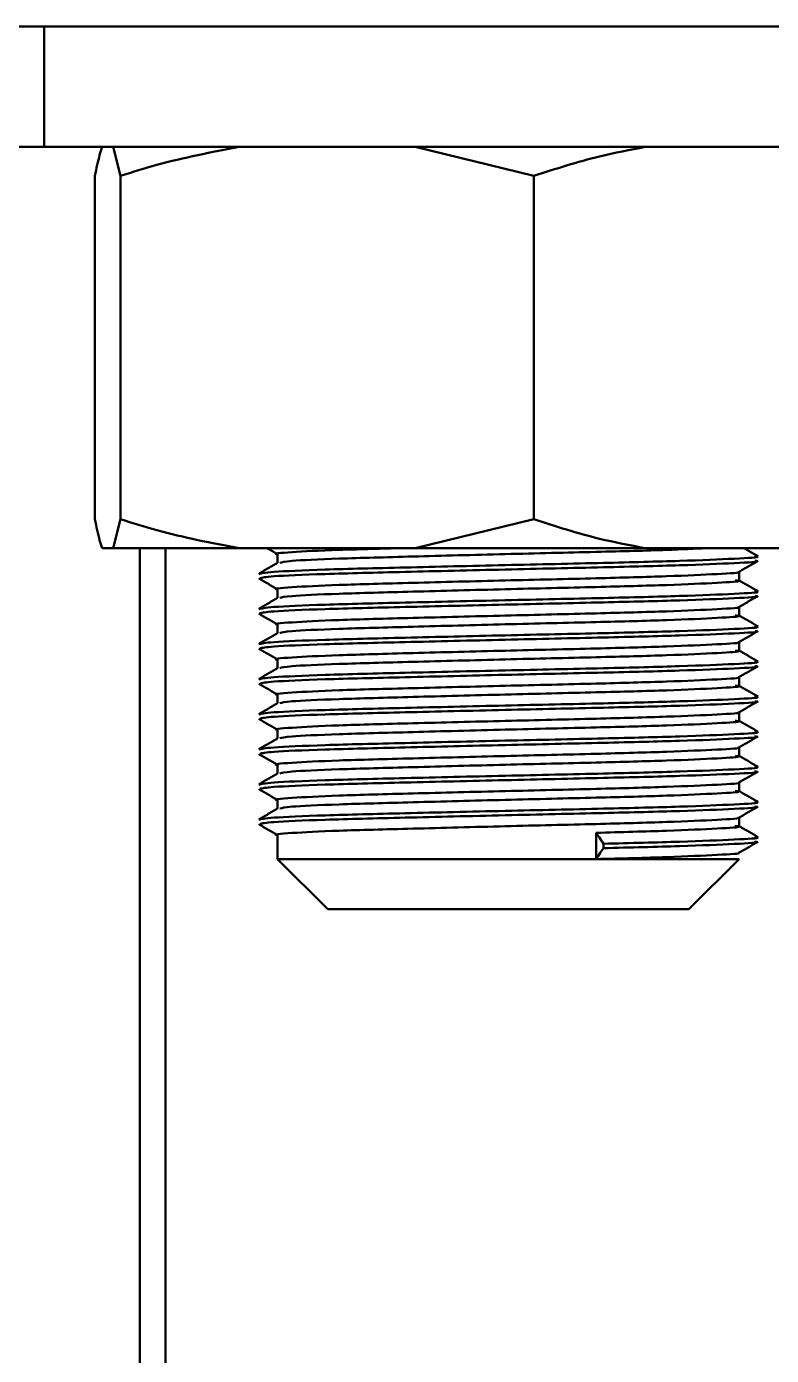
# Model space of a CAD drawing. Header units: millimetres. Extents: x 263 to 2983, y 441 to 2500.
# Drawn here: x 1626.06 to 1633.48, y 2471.65 to 2484.9 of the extents above; entities that cross this region are included whole.
import ezdxf

# ---------------------------------------------------------------- set-up
doc = ezdxf.new("R2010")
doc.units = ezdxf.units.MM
doc.header["$LTSCALE"] = 0.5
doc.layers.add('BOL', color=7, linetype='Continuous', lineweight=50)

msp = doc.modelspace()

# ---------------------------------------------------------------- linework, layer by layer
at = {"layer": 'BOL'}
for p, q in [((1512.739, 2484.896), (2400.823, 2484.896)), ((1626.234, 2483.696), (1626.234, 2484.896)), ((1626.234, 2483.696), (1608.9, 2483.696)), ((1634.208, 2483.696), (1626.234, 2483.696)), ((1626.921, 2483.696), (1626.995, 2483.407)), ((1629.931, 2483.696), (1631.116, 2483.407)), ((1626.74, 2483.407), (1626.74, 2479.985)), ((1626.995, 2483.407), (1626.995, 2479.985)), ((1631.116, 2483.407), (1631.116, 2479.985)), ((1626.921, 2479.696), (1626.995, 2479.985)), ((1629.931, 2479.696), (1631.116, 2479.985)), ((1626.813, 2479.696), (1626.921, 2479.696)), ((1628.179, 2479.696), (1626.921, 2479.696)), ((1627.187, 2465.096), (1627.187, 2479.696)), ((1627.444, 2479.696), (1627.444, 2283.896)), ((1628.179, 2479.696), (1629.931, 2479.696)), ((1632.227, 2479.696), (1629.931, 2479.696)), ((1632.227, 2479.696), (1633.871, 2479.696)), ((1628.561, 2479.636), (1628.561, 2479.55)), ((1633.161, 2479.374), (1633.161, 2479.46)), ((1628.561, 2479.286), (1628.561, 2479.2)), ((1633.161, 2479.024), (1633.161, 2479.11)), ((1628.561, 2478.936), (1628.561, 2478.85)), ((1633.161, 2478.674), (1633.161, 2478.76)), ((1628.561, 2478.586), (1628.561, 2478.5)), ((1633.161, 2478.324), (1633.161, 2478.41)), ((1628.561, 2478.236), (1628.561, 2478.15)), ((1633.161, 2477.974), (1633.161, 2478.06)), ((1628.561, 2477.886), (1628.561, 2477.8)), ((1633.161, 2477.624), (1633.161, 2477.71)), ((1628.561, 2477.536), (1628.561, 2477.45)), ((1633.161, 2477.274), (1633.161, 2477.36)), ((1628.561, 2477.186), (1628.561, 2477.1)), ((1633.161, 2476.924), (1633.161, 2477.01)), ((1628.561, 2476.836), (1628.561, 2476.596)), ((1631.736, 2476.858), (1631.736, 2476.596)), ((1631.808, 2476.705), (1631.808, 2476.749)), ((1628.561, 2476.596), (1629.061, 2476.096)), ((1628.561, 2476.596), (1631.736, 2476.596)), ((1631.736, 2476.596), (1633.161, 2476.596)), ((1632.661, 2476.096), (1633.161, 2476.596)), ((1629.061, 2476.096), (1631.546, 2476.096)), ((1631.546, 2476.096), (1632.661, 2476.096))]:
    msp.add_line(p, q, dxfattribs=at)
for points, knots in [([(1626.74, 2483.407), (1626.748, 2483.445), (1626.772, 2483.568), (1626.796, 2483.643), (1626.813, 2483.696)], [0, 0, 0, 0, 0.309698, 1, 1, 1, 1]), ([(1626.995, 2483.407), (1627.115, 2483.445), (1627.504, 2483.568), (1627.903, 2483.643), (1628.179, 2483.696)], [0, 0, 0, 0, 0.30969, 1, 1, 1, 1]), ([(1631.116, 2483.407), (1631.333, 2483.478), (1631.699, 2483.597), (1632.074, 2483.667), (1632.227, 2483.696)], [0, 0, 0, 0, 0.592726, 1, 1, 1, 1]), ([(1626.74, 2479.985), (1626.748, 2479.947), (1626.772, 2479.824), (1626.796, 2479.748), (1626.813, 2479.696)], [0, 0, 0, 0, 0.3096937, 1, 1, 1, 1]), ([(1626.995, 2479.985), (1627.115, 2479.947), (1627.504, 2479.824), (1627.903, 2479.748), (1628.179, 2479.696)], [0, 0, 0, 0, 0.309686, 1, 1, 1, 1]), ([(1631.116, 2479.985), (1631.333, 2479.914), (1631.699, 2479.795), (1632.074, 2479.725), (1632.227, 2479.696)], [0, 0, 0, 0, 0.592724, 1, 1, 1, 1]), ([(1628.456, 2479.696), (1628.46, 2479.693), (1628.496, 2479.673), (1628.532, 2479.652), (1628.563, 2479.634)], [0, 0, 0, 0, 0.120143, 1, 1, 1, 1]), ([(1628.566, 2479.634), (1628.565, 2479.634), (1628.497, 2479.641), (1628.68, 2479.656), (1629.086, 2479.678), (1629.559, 2479.69), (1629.771, 2479.696)], [0, 0, 0, 0, 0.0065418, 0.3576616, 0.7110694, 1, 1, 1, 1]), ([(1628.584, 2479.55), (1628.606, 2479.556), (1628.654, 2479.57), (1629.14, 2479.592), (1629.894, 2479.612), (1630.825, 2479.637), (1631.725, 2479.658), (1632.449, 2479.677), (1632.721, 2479.69), (1632.844, 2479.696)], [0, 0, 0, 0, 0.127157, 0.277825, 0.430047, 0.588481, 0.74334, 0.883457, 1, 1, 1, 1]), ([(1633.35, 2479.616), (1633.318, 2479.634), (1633.272, 2479.661), (1633.226, 2479.687), (1633.211, 2479.696)], [0, 0, 0, 0, 0.682109, 1, 1, 1, 1]), ([(1628.373, 2479.438), (1628.399, 2479.445), (1628.452, 2479.459), (1628.996, 2479.483), (1629.815, 2479.503), (1630.821, 2479.527), (1631.801, 2479.548), (1632.618, 2479.569), (1633.137, 2479.591), (1633.389, 2479.605), (1633.327, 2479.613), (1633.316, 2479.615)], [0, 0, 0, 0, 0.122759, 0.24631, 0.371148, 0.50107, 0.628065, 0.742971, 0.861243, 0.975223, 1, 1, 1, 1]), ([(1628.562, 2479.55), (1628.531, 2479.532), (1628.468, 2479.496), (1628.404, 2479.459), (1628.373, 2479.441)], [0, 0, 0, 0, 0.501472, 1, 1, 1, 1]), ([(1628.386, 2479.396), (1628.411, 2479.402), (1628.463, 2479.416), (1628.997, 2479.439), (1629.815, 2479.459), (1630.821, 2479.483), (1631.801, 2479.505), (1632.618, 2479.525), (1633.137, 2479.547), (1633.389, 2479.561), (1633.328, 2479.569), (1633.317, 2479.571)], [0, 0, 0, 0, 0.113572, 0.238575, 0.364879, 0.496328, 0.624816, 0.741071, 0.860733, 0.976053, 1, 1, 1, 1]), ([(1633.157, 2479.458), (1633.189, 2479.476), (1633.252, 2479.513), (1633.315, 2479.549), (1633.347, 2479.568)], [0, 0, 0, 0, 0.4977323, 1, 1, 1, 1]), ([(1628.374, 2479.393), (1628.406, 2479.375), (1628.469, 2479.339), (1628.532, 2479.302), (1628.563, 2479.284)], [0, 0, 0, 0, 0.501541, 1, 1, 1, 1]), ([(1628.566, 2479.284), (1628.565, 2479.284), (1628.497, 2479.291), (1628.676, 2479.307), (1629.127, 2479.329), (1629.898, 2479.35), (1630.823, 2479.374), (1631.729, 2479.395), (1632.486, 2479.416), (1632.958, 2479.438), (1633.193, 2479.451), (1633.151, 2479.458), (1633.149, 2479.458)], [0, 0, 0, 0, 0.002254, 0.127182, 0.252923, 0.379962, 0.512185, 0.641424, 0.758361, 0.878726, 0.99472, 1, 1, 1, 1]), ([(1628.373, 2479.088), (1628.399, 2479.095), (1628.452, 2479.109), (1628.996, 2479.133), (1629.815, 2479.153), (1630.821, 2479.177), (1631.801, 2479.198), (1632.618, 2479.219), (1633.137, 2479.241), (1633.389, 2479.255), (1633.327, 2479.263), (1633.316, 2479.265)], [0, 0, 0, 0, 0.122759, 0.24631, 0.371148, 0.50107, 0.628065, 0.742971, 0.861243, 0.975223, 1, 1, 1, 1]), ([(1628.584, 2479.2), (1628.606, 2479.206), (1628.654, 2479.22), (1629.14, 2479.242), (1629.894, 2479.262), (1630.824, 2479.287), (1631.729, 2479.308), (1632.484, 2479.328), (1632.966, 2479.351), (1633.199, 2479.365), (1633.135, 2479.373), (1633.121, 2479.375)], [0, 0, 0, 0, 0.1052794, 0.2301187, 0.3562463, 0.4875209, 0.6158327, 0.7319299, 0.851432, 0.9665933, 1, 1, 1, 1]), ([(1633.35, 2479.266), (1633.318, 2479.284), (1633.255, 2479.321), (1633.192, 2479.357), (1633.16, 2479.375)], [0, 0, 0, 0, 0.4985917, 1, 1, 1, 1]), ([(1628.562, 2479.2), (1628.531, 2479.182), (1628.468, 2479.146), (1628.404, 2479.109), (1628.373, 2479.091)], [0, 0, 0, 0, 0.501325, 1, 1, 1, 1]), ([(1628.386, 2479.046), (1628.411, 2479.052), (1628.463, 2479.066), (1628.997, 2479.089), (1629.815, 2479.109), (1630.821, 2479.133), (1631.801, 2479.155), (1632.618, 2479.175), (1633.137, 2479.197), (1633.389, 2479.211), (1633.328, 2479.219), (1633.317, 2479.221)], [0, 0, 0, 0, 0.113556, 0.23854, 0.364826, 0.496255, 0.624724, 0.740962, 0.860607, 0.975909, 1, 1, 1, 1]), ([(1633.157, 2479.108), (1633.189, 2479.126), (1633.252, 2479.163), (1633.315, 2479.199), (1633.347, 2479.218)], [0, 0, 0, 0, 0.4979332, 1, 1, 1, 1]), ([(1628.374, 2479.043), (1628.406, 2479.025), (1628.469, 2478.989), (1628.532, 2478.952), (1628.563, 2478.934)], [0, 0, 0, 0, 0.5012653, 1, 1, 1, 1]), ([(1628.566, 2478.934), (1628.565, 2478.934), (1628.497, 2478.941), (1628.676, 2478.956), (1629.127, 2478.98), (1629.898, 2479), (1630.823, 2479.024), (1631.729, 2479.045), (1632.486, 2479.066), (1632.958, 2479.088), (1633.193, 2479.101), (1633.151, 2479.108), (1633.149, 2479.108)], [0, 0, 0, 0, 0.0021774, 0.127105, 0.2528466, 0.3798857, 0.5121092, 0.6413483, 0.7582846, 0.8786504, 0.994644, 1, 1, 1, 1]), ([(1628.584, 2478.85), (1628.606, 2478.856), (1628.654, 2478.87), (1629.14, 2478.892), (1629.894, 2478.912), (1630.824, 2478.937), (1631.729, 2478.958), (1632.484, 2478.978), (1632.966, 2479.001), (1633.199, 2479.015), (1633.135, 2479.023), (1633.121, 2479.025)], [0, 0, 0, 0, 0.105203, 0.230042, 0.356169, 0.487443, 0.615754, 0.731851, 0.851353, 0.966514, 1, 1, 1, 1]), ([(1633.35, 2478.916), (1633.318, 2478.934), (1633.255, 2478.971), (1633.192, 2479.007), (1633.16, 2479.025)], [0, 0, 0, 0, 0.498738, 1, 1, 1, 1]), ([(1628.373, 2478.738), (1628.399, 2478.745), (1628.452, 2478.759), (1628.996, 2478.783), (1629.815, 2478.803), (1630.821, 2478.827), (1631.801, 2478.848), (1632.618, 2478.869), (1633.137, 2478.891), (1633.389, 2478.905), (1633.327, 2478.913), (1633.316, 2478.915)], [0, 0, 0, 0, 0.122759, 0.24631, 0.371148, 0.50107, 0.628065, 0.742971, 0.861243, 0.975223, 1, 1, 1, 1]), ([(1628.386, 2478.696), (1628.411, 2478.702), (1628.463, 2478.716), (1628.997, 2478.739), (1629.815, 2478.759), (1630.821, 2478.783), (1631.801, 2478.805), (1632.618, 2478.825), (1633.137, 2478.847), (1633.389, 2478.861), (1633.328, 2478.869), (1633.317, 2478.871)], [0, 0, 0, 0, 0.113539, 0.238505, 0.364772, 0.496182, 0.624632, 0.740853, 0.860479, 0.975765, 1, 1, 1, 1]), ([(1633.157, 2478.758), (1633.189, 2478.776), (1633.252, 2478.813), (1633.315, 2478.849), (1633.347, 2478.868)], [0, 0, 0, 0, 0.498354, 1, 1, 1, 1]), ([(1628.562, 2478.85), (1628.531, 2478.832), (1628.468, 2478.796), (1628.404, 2478.759), (1628.373, 2478.741)], [0, 0, 0, 0, 0.5011087, 1, 1, 1, 1]), ([(1628.566, 2478.584), (1628.565, 2478.584), (1628.497, 2478.591), (1628.676, 2478.607), (1629.127, 2478.629), (1629.898, 2478.65), (1630.823, 2478.674), (1631.729, 2478.695), (1632.486, 2478.716), (1632.958, 2478.738), (1633.193, 2478.751), (1633.151, 2478.758), (1633.149, 2478.758)], [0, 0, 0, 0, 0.0021, 0.127028, 0.25277, 0.379809, 0.512032, 0.641272, 0.758208, 0.878574, 0.994568, 1, 1, 1, 1]), ([(1628.374, 2478.693), (1628.406, 2478.675), (1628.469, 2478.639), (1628.532, 2478.602), (1628.563, 2478.584)], [0, 0, 0, 0, 0.5011066, 1, 1, 1, 1]), ([(1628.584, 2478.5), (1628.606, 2478.506), (1628.654, 2478.52), (1629.14, 2478.542), (1629.894, 2478.562), (1630.824, 2478.587), (1631.729, 2478.608), (1632.484, 2478.628), (1632.966, 2478.651), (1633.199, 2478.665), (1633.135, 2478.673), (1633.121, 2478.675)], [0, 0, 0, 0, 0.1051238, 0.2299633, 0.3560909, 0.4873657, 0.6156775, 0.7317748, 0.851277, 0.9664384, 1, 1, 1, 1]), ([(1633.35, 2478.566), (1633.318, 2478.584), (1633.255, 2478.621), (1633.192, 2478.657), (1633.16, 2478.675)], [0, 0, 0, 0, 0.498954, 1, 1, 1, 1]), ([(1628.373, 2478.388), (1628.399, 2478.395), (1628.452, 2478.409), (1628.996, 2478.433), (1629.815, 2478.453), (1630.821, 2478.477), (1631.801, 2478.498), (1632.618, 2478.519), (1633.137, 2478.541), (1633.389, 2478.555), (1633.327, 2478.563), (1633.316, 2478.565)], [0, 0, 0, 0, 0.122759, 0.24631, 0.371148, 0.50107, 0.628065, 0.742971, 0.861243, 0.975223, 1, 1, 1, 1]), ([(1628.562, 2478.5), (1628.531, 2478.482), (1628.468, 2478.446), (1628.404, 2478.409), (1628.373, 2478.391)], [0, 0, 0, 0, 0.5008917, 1, 1, 1, 1]), ([(1628.386, 2478.346), (1628.411, 2478.352), (1628.463, 2478.366), (1628.997, 2478.389), (1629.815, 2478.409), (1630.821, 2478.433), (1631.801, 2478.455), (1632.618, 2478.475), (1633.137, 2478.497), (1633.389, 2478.511), (1633.327, 2478.519), (1633.317, 2478.521)], [0, 0, 0, 0, 0.113522, 0.23847, 0.364718, 0.496109, 0.62454, 0.740744, 0.860353, 0.975621, 1, 1, 1, 1]), ([(1633.157, 2478.408), (1633.189, 2478.426), (1633.252, 2478.463), (1633.315, 2478.499), (1633.347, 2478.518)], [0, 0, 0, 0, 0.498625, 1, 1, 1, 1]), ([(1628.374, 2478.343), (1628.406, 2478.325), (1628.469, 2478.289), (1628.532, 2478.252), (1628.563, 2478.234)], [0, 0, 0, 0, 0.500898, 1, 1, 1, 1]), ([(1628.566, 2478.234), (1628.565, 2478.234), (1628.497, 2478.241), (1628.676, 2478.256), (1629.127, 2478.28), (1629.898, 2478.3), (1630.823, 2478.324), (1631.729, 2478.345), (1632.486, 2478.366), (1632.958, 2478.388), (1633.193, 2478.401), (1633.15, 2478.408), (1633.149, 2478.408)], [0, 0, 0, 0, 0.002023, 0.126952, 0.252694, 0.379734, 0.511958, 0.641198, 0.758135, 0.878502, 0.994496, 1, 1, 1, 1]), ([(1628.373, 2478.038), (1628.399, 2478.045), (1628.452, 2478.059), (1628.996, 2478.083), (1629.815, 2478.103), (1630.821, 2478.127), (1631.801, 2478.148), (1632.618, 2478.169), (1633.137, 2478.191), (1633.389, 2478.205), (1633.327, 2478.213), (1633.316, 2478.215)], [0, 0, 0, 0, 0.122759, 0.24631, 0.371148, 0.50107, 0.628065, 0.742971, 0.861243, 0.975223, 1, 1, 1, 1]), ([(1628.584, 2478.15), (1628.606, 2478.156), (1628.654, 2478.17), (1629.14, 2478.192), (1629.894, 2478.212), (1630.824, 2478.237), (1631.729, 2478.258), (1632.484, 2478.278), (1632.966, 2478.301), (1633.199, 2478.315), (1633.135, 2478.323), (1633.121, 2478.325)], [0, 0, 0, 0, 0.105048, 0.229887, 0.356014, 0.487288, 0.615599, 0.731696, 0.851198, 0.966359, 1, 1, 1, 1]), ([(1633.35, 2478.216), (1633.318, 2478.234), (1633.255, 2478.271), (1633.192, 2478.307), (1633.16, 2478.325)], [0, 0, 0, 0, 0.49917, 1, 1, 1, 1]), ([(1628.562, 2478.15), (1628.531, 2478.132), (1628.468, 2478.096), (1628.404, 2478.059), (1628.373, 2478.041)], [0, 0, 0, 0, 0.500675, 1, 1, 1, 1]), ([(1628.386, 2477.996), (1628.411, 2478.002), (1628.463, 2478.016), (1628.997, 2478.039), (1629.815, 2478.059), (1630.821, 2478.083), (1631.801, 2478.105), (1632.618, 2478.125), (1633.137, 2478.147), (1633.389, 2478.161), (1633.327, 2478.169), (1633.317, 2478.171)], [0, 0, 0, 0, 0.113505, 0.238435, 0.364665, 0.496036, 0.624448, 0.740635, 0.860226, 0.975478, 1, 1, 1, 1]), ([(1633.157, 2478.058), (1633.189, 2478.076), (1633.252, 2478.113), (1633.315, 2478.149), (1633.347, 2478.168)], [0, 0, 0, 0, 0.498897, 1, 1, 1, 1]), ([(1628.374, 2477.993), (1628.405, 2477.975), (1628.469, 2477.939), (1628.532, 2477.902), (1628.563, 2477.884)], [0, 0, 0, 0, 0.50062, 1, 1, 1, 1]), ([(1628.566, 2477.884), (1628.565, 2477.884), (1628.497, 2477.891), (1628.676, 2477.906), (1629.127, 2477.93), (1629.898, 2477.95), (1630.823, 2477.974), (1631.729, 2477.995), (1632.486, 2478.016), (1632.958, 2478.038), (1633.193, 2478.051), (1633.15, 2478.058), (1633.149, 2478.058)], [0, 0, 0, 0, 0.0019462, 0.1268746, 0.2526171, 0.3796572, 0.5118816, 0.6411216, 0.7580587, 0.8784254, 0.9944198, 1, 1, 1, 1]), ([(1628.585, 2477.8), (1628.606, 2477.806), (1628.655, 2477.82), (1629.14, 2477.842), (1629.894, 2477.862), (1630.824, 2477.887), (1631.729, 2477.908), (1632.484, 2477.928), (1632.966, 2477.951), (1633.199, 2477.965), (1633.135, 2477.973), (1633.121, 2477.975)], [0, 0, 0, 0, 0.1049719, 0.229811, 0.3559382, 0.4872125, 0.6155239, 0.7316208, 0.8511225, 0.9662835, 1, 1, 1, 1]), ([(1633.35, 2477.866), (1633.318, 2477.884), (1633.255, 2477.921), (1633.192, 2477.957), (1633.16, 2477.975)], [0, 0, 0, 0, 0.499386, 1, 1, 1, 1]), ([(1628.373, 2477.688), (1628.399, 2477.695), (1628.452, 2477.709), (1628.996, 2477.733), (1629.815, 2477.753), (1630.821, 2477.777), (1631.801, 2477.798), (1632.618, 2477.819), (1633.137, 2477.841), (1633.389, 2477.855), (1633.327, 2477.863), (1633.316, 2477.865)], [0, 0, 0, 0, 0.122759, 0.24631, 0.371148, 0.50107, 0.628065, 0.742971, 0.861243, 0.975223, 1, 1, 1, 1]), ([(1628.562, 2477.8), (1628.531, 2477.782), (1628.468, 2477.746), (1628.404, 2477.709), (1628.373, 2477.691)], [0, 0, 0, 0, 0.500457, 1, 1, 1, 1]), ([(1628.386, 2477.646), (1628.411, 2477.652), (1628.463, 2477.666), (1628.997, 2477.689), (1629.815, 2477.709), (1630.821, 2477.733), (1631.801, 2477.755), (1632.618, 2477.775), (1633.137, 2477.797), (1633.389, 2477.811), (1633.327, 2477.819), (1633.316, 2477.821)], [0, 0, 0, 0, 0.113489, 0.2384, 0.364611, 0.495963, 0.624356, 0.740526, 0.8601, 0.975334, 1, 1, 1, 1]), ([(1633.157, 2477.708), (1633.189, 2477.726), (1633.252, 2477.763), (1633.315, 2477.799), (1633.347, 2477.818)], [0, 0, 0, 0, 0.499101, 1, 1, 1, 1]), ([(1628.565, 2477.534), (1628.564, 2477.534), (1628.497, 2477.541), (1628.676, 2477.557), (1629.127, 2477.58), (1629.898, 2477.6), (1630.823, 2477.624), (1631.729, 2477.645), (1632.486, 2477.666), (1632.958, 2477.688), (1633.193, 2477.701), (1633.15, 2477.708), (1633.148, 2477.708)], [0, 0, 0, 0, 0.001869, 0.126798, 0.25254, 0.379581, 0.511805, 0.641045, 0.757983, 0.87835, 0.994344, 1, 1, 1, 1]), ([(1628.374, 2477.643), (1628.405, 2477.625), (1628.469, 2477.589), (1628.532, 2477.552), (1628.563, 2477.534)], [0, 0, 0, 0, 0.50046, 1, 1, 1, 1]), ([(1628.585, 2477.45), (1628.607, 2477.456), (1628.655, 2477.47), (1629.14, 2477.492), (1629.894, 2477.512), (1630.824, 2477.537), (1631.729, 2477.558), (1632.484, 2477.578), (1632.966, 2477.601), (1633.199, 2477.615), (1633.135, 2477.623), (1633.121, 2477.625)], [0, 0, 0, 0, 0.1048921, 0.2297312, 0.3558584, 0.4871327, 0.615444, 0.7315409, 0.8510427, 0.9662036, 1, 1, 1, 1]), ([(1633.35, 2477.516), (1633.318, 2477.534), (1633.255, 2477.571), (1633.192, 2477.607), (1633.16, 2477.625)], [0, 0, 0, 0, 0.499603, 1, 1, 1, 1]), ([(1628.373, 2477.338), (1628.399, 2477.345), (1628.452, 2477.359), (1628.996, 2477.383), (1629.815, 2477.403), (1630.821, 2477.427), (1631.801, 2477.448), (1632.618, 2477.469), (1633.137, 2477.491), (1633.389, 2477.505), (1633.327, 2477.513), (1633.316, 2477.515)], [0, 0, 0, 0, 0.122759, 0.24631, 0.371148, 0.50107, 0.628065, 0.742971, 0.861243, 0.975223, 1, 1, 1, 1]), ([(1628.562, 2477.45), (1628.531, 2477.432), (1628.468, 2477.396), (1628.404, 2477.359), (1628.373, 2477.341)], [0, 0, 0, 0, 0.500307, 1, 1, 1, 1]), ([(1628.386, 2477.296), (1628.411, 2477.302), (1628.463, 2477.316), (1628.997, 2477.339), (1629.815, 2477.359), (1630.821, 2477.383), (1631.801, 2477.405), (1632.618, 2477.425), (1633.137, 2477.447), (1633.389, 2477.461), (1633.327, 2477.469), (1633.316, 2477.471)], [0, 0, 0, 0, 0.1134715, 0.2383637, 0.3645558, 0.4958879, 0.6242614, 0.7404139, 0.8599697, 0.9751868, 1, 1, 1, 1]), ([(1633.157, 2477.358), (1633.189, 2477.376), (1633.252, 2477.413), (1633.315, 2477.449), (1633.347, 2477.468)], [0, 0, 0, 0, 0.499374, 1, 1, 1, 1]), ([(1628.374, 2477.293), (1628.405, 2477.275), (1628.469, 2477.239), (1628.532, 2477.202), (1628.563, 2477.184)], [0, 0, 0, 0, 0.5001824, 1, 1, 1, 1]), ([(1628.565, 2477.184), (1628.564, 2477.184), (1628.497, 2477.191), (1628.676, 2477.206), (1629.127, 2477.23), (1629.898, 2477.25), (1630.823, 2477.274), (1631.729, 2477.295), (1632.486, 2477.316), (1632.958, 2477.338), (1633.193, 2477.351), (1633.15, 2477.358), (1633.148, 2477.358)], [0, 0, 0, 0, 0.001796, 0.126724, 0.252467, 0.379506, 0.511731, 0.64097, 0.757907, 0.878274, 0.994268, 1, 1, 1, 1]), ([(1628.585, 2477.1), (1628.607, 2477.106), (1628.655, 2477.12), (1629.14, 2477.142), (1629.894, 2477.162), (1630.824, 2477.187), (1631.729, 2477.208), (1632.484, 2477.228), (1632.966, 2477.251), (1633.199, 2477.265), (1633.135, 2477.273), (1633.121, 2477.275)], [0, 0, 0, 0, 0.104817, 0.229656, 0.355783, 0.487057, 0.615369, 0.731466, 0.850967, 0.966129, 1, 1, 1, 1]), ([(1633.35, 2477.166), (1633.318, 2477.184), (1633.255, 2477.221), (1633.192, 2477.257), (1633.16, 2477.275)], [0, 0, 0, 0, 0.499753, 1, 1, 1, 1]), ([(1628.373, 2476.988), (1628.399, 2476.995), (1628.452, 2477.009), (1628.996, 2477.033), (1629.815, 2477.053), (1630.821, 2477.077), (1631.801, 2477.098), (1632.618, 2477.119), (1633.137, 2477.141), (1633.389, 2477.155), (1633.327, 2477.163), (1633.316, 2477.165)], [0, 0, 0, 0, 0.122785, 0.246362, 0.371226, 0.501176, 0.628198, 0.743127, 0.861424, 0.975429, 1, 1, 1, 1]), ([(1628.562, 2477.1), (1628.531, 2477.082), (1628.468, 2477.046), (1628.404, 2477.009), (1628.373, 2476.991)], [0, 0, 0, 0, 0.50009, 1, 1, 1, 1]), ([(1628.386, 2476.946), (1628.411, 2476.952), (1628.463, 2476.966), (1628.997, 2476.989), (1629.815, 2477.009), (1630.821, 2477.033), (1631.801, 2477.055), (1632.618, 2477.075), (1633.137, 2477.097), (1633.389, 2477.111), (1633.327, 2477.119), (1633.316, 2477.121)], [0, 0, 0, 0, 0.1134548, 0.2383287, 0.3645021, 0.495815, 0.6241696, 0.740305, 0.8598432, 0.9750434, 1, 1, 1, 1]), ([(1628.565, 2476.834), (1628.564, 2476.834), (1628.497, 2476.842), (1628.676, 2476.856), (1629.127, 2476.88), (1629.898, 2476.899), (1630.823, 2476.924), (1631.729, 2476.945), (1632.486, 2476.966), (1632.958, 2476.988), (1633.193, 2477.001), (1633.15, 2477.008), (1633.148, 2477.008)], [0, 0, 0, 0, 0.0017191, 0.1266473, 0.2523899, 0.3794297, 0.5116542, 0.6408941, 0.7578312, 0.8781978, 0.9941922, 1, 1, 1, 1]), ([(1633.157, 2477.008), (1633.189, 2477.026), (1633.252, 2477.063), (1633.315, 2477.099), (1633.347, 2477.118)], [0, 0, 0, 0, 0.499648, 1, 1, 1, 1]), ([(1628.374, 2476.943), (1628.405, 2476.925), (1628.469, 2476.889), (1628.532, 2476.852), (1628.563, 2476.834)], [0, 0, 0, 0, 0.50009, 1, 1, 1, 1]), ([(1631.736, 2476.858), (1631.985, 2476.865), (1632.489, 2476.878), (1632.965, 2476.901), (1633.199, 2476.915), (1633.135, 2476.924), (1633.12, 2476.926)], [0, 0, 0, 0, 0.301777, 0.612404, 0.911748, 1, 1, 1, 1]), ([(1633.35, 2476.816), (1633.318, 2476.834), (1633.255, 2476.871), (1633.192, 2476.907), (1633.16, 2476.925)], [0, 0, 0, 0, 0.49997, 1, 1, 1, 1]), ([(1631.808, 2476.749), (1631.795, 2476.769), (1631.771, 2476.806), (1631.747, 2476.842), (1631.736, 2476.858)], [0, 0, 0, 0, 0.559964, 1, 1, 1, 1]), ([(1631.808, 2476.749), (1632.077, 2476.756), (1632.624, 2476.769), (1633.136, 2476.791), (1633.389, 2476.805), (1633.327, 2476.813), (1633.316, 2476.815)], [0, 0, 0, 0, 0.309045, 0.627145, 0.933701, 1, 1, 1, 1]), ([(1631.808, 2476.705), (1632.077, 2476.712), (1632.624, 2476.725), (1633.136, 2476.747), (1633.389, 2476.761), (1633.327, 2476.769), (1633.316, 2476.771)], [0, 0, 0, 0, 0.30894, 0.626932, 0.933385, 1, 1, 1, 1]), ([(1633.157, 2476.658), (1633.189, 2476.676), (1633.252, 2476.713), (1633.315, 2476.749), (1633.347, 2476.768)], [0, 0, 0, 0, 0.499921, 1, 1, 1, 1]), ([(1631.736, 2476.596), (1631.749, 2476.616), (1631.773, 2476.653), (1631.798, 2476.689), (1631.808, 2476.705)], [0, 0, 0, 0, 0.560182, 1, 1, 1, 1]), ([(1631.736, 2476.596), (1631.985, 2476.602), (1632.491, 2476.616), (1632.956, 2476.638), (1633.193, 2476.651), (1633.15, 2476.658), (1633.148, 2476.658)], [0, 0, 0, 0, 0.325565, 0.660678, 0.983618, 1, 1, 1, 1])]:
    msp.add_open_spline(points, degree=3, knots=knots, dxfattribs=at)

doc.saveas('drawing.dxf')
